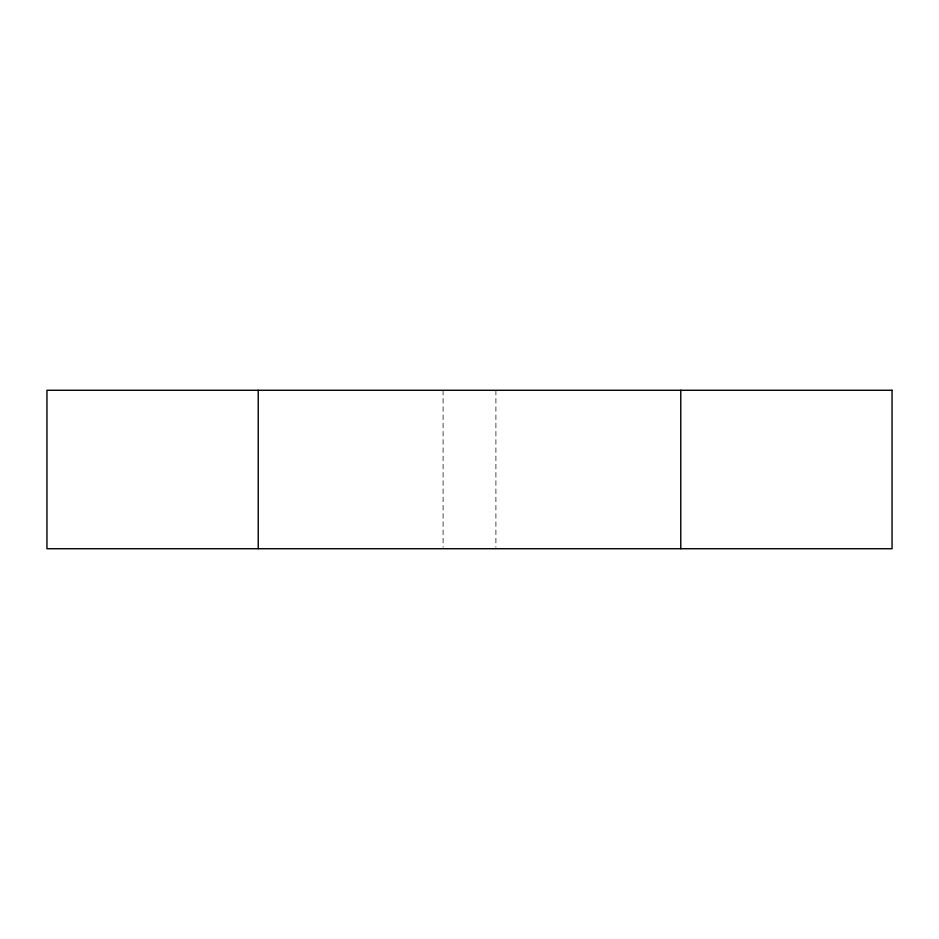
<?xml version="1.0" encoding="UTF-8"?>
<svg xmlns="http://www.w3.org/2000/svg" width="939" height="939" viewBox="0 0 939 939"><rect width="100%" height="100%" fill="white"/><g stroke="black" fill="none" stroke-linecap="round" stroke-linejoin="round"><path stroke-width="0.7" stroke-dasharray="4.7 3.52" d="M495.909 390.272L495.909 547.261M443.091 390.272L443.091 547.261"/><path stroke-width="1.41" d="M680.775 390.272L680.775 548.728M258.225 390.272L258.225 548.728M892.05 390.272L46.95 390.272L46.95 548.728L892.05 548.728L892.05 390.272"/></g></svg>
